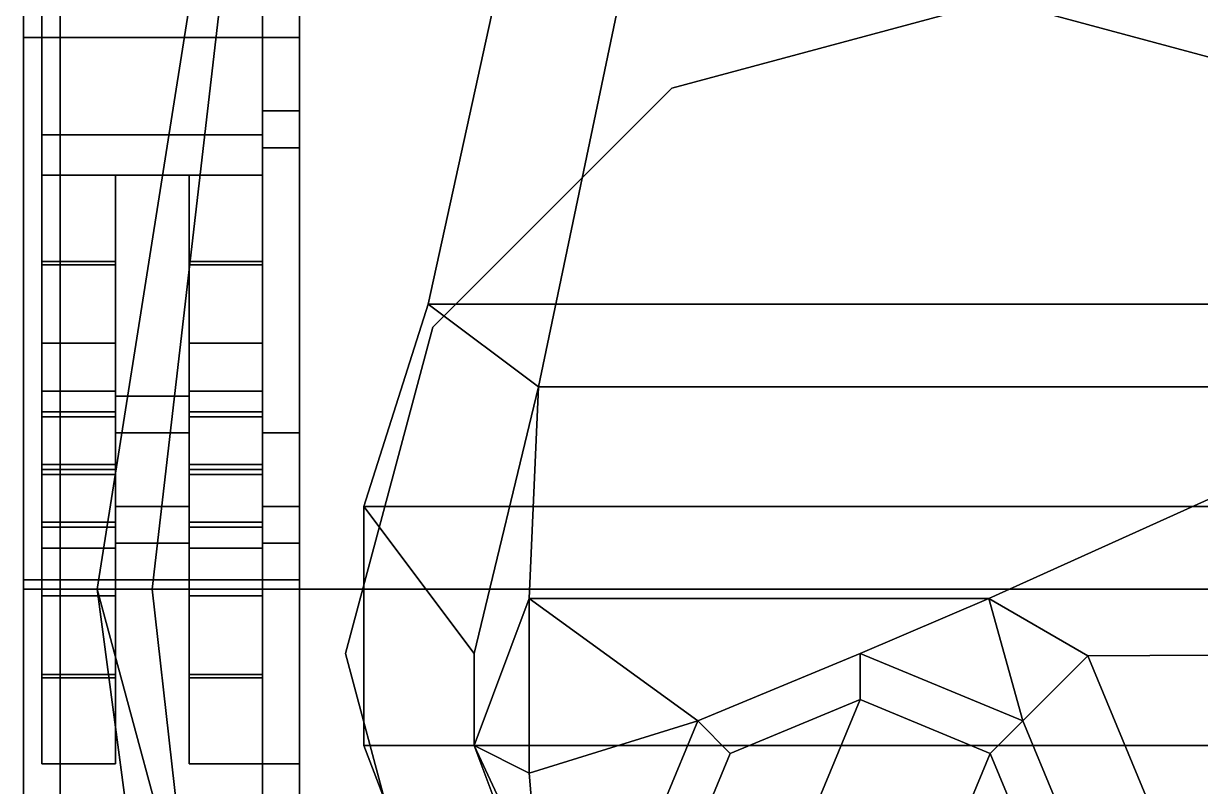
# Model space of a CAD drawing. Header units: millimetres. Extents: x -1.1 to 1.1, y -2.6 to 9.
# Drawn here: x -1.06 to 0.22, y -0.045 to 0.785 of the extents above; entities that cross this region are included whole.
import ezdxf

# ---------------------------------------------------------------- set-up
doc = ezdxf.new("R2010")
doc.units = ezdxf.units.MM
for name, color, linetype in [('fenders', 6, 'Continuous'), ('torsions', 5, 'Continuous'), ('tracks', 3, 'Continuous'), ('turret', 2, 'Continuous'), ('wheels', 2, 'Continuous')]:
    doc.layers.add(name, color=color, linetype=linetype)

msp = doc.modelspace()

# ---------------------------------------------------------------- linework, layer by layer
for points in [[(-0.76, 1.7, 0.29), (-0.76, -1.95, 0.29), (-0.76, -2.24, 0.91), (-0.76, 2.23, 0.73)], [(-0.76, 2.23, 0.73), (-0.76, 0.1699999999999999, 1.07), (-0.76, 1.12, 1.13), (-0.76, 1.56, 1.15)], [(0.76, 2.23, 0.73), (0.76, 0.1699999999999999, 1.07), (-0.76, 0.1699999999999999, 1.07), (-0.76, 2.23, 0.73)], [(0.76, 0.1699999999999999, 1.07), (0.76, 2.23, 0.73), (-0.76, 2.23, 0.73), (-0.76, 0.1699999999999999, 1.07)], [(-0.76, 2.23, 0.73), (-0.76, -2.24, 0.91), (-0.76, -2.24, 0.91), (-0.76, 0.1699999999999999, 1.07)], [(0.76, 1.7, 0.29), (0.76, -1.95, 0.29), (-0.76, -1.95, 0.29), (-0.76, 1.7, 0.29)], [(-0.8300000000000001, 1.12, 1.23), (-0.98, 0.17, 1.07), (-0.92, 0.17, 1.36), (-0.8300000000000001, 0.9499999999999995, 1.36)], [(-0.8300000000000001, 1.12, 1.13), (-0.98, 0.17, 1.07), (-0.8300000000000001, 1.12, 1.23), (-0.8300000000000001, 1.12, 1.13)], [(-0.8300000000000001, 0.9499999999999995, 1.36), (-0.92, 0.17, 1.36), (0.92, 0.17, 1.36), (0.8300000000000001, 0.9499999999999995, 1.36)], [(-0.98, 0.17, 1.07), (-0.98, 0.17, 1.07), (-0.8773085056633788, -0.2099999999999999, 1.36), (-0.92, 0.17, 1.36)], [(-0.659852398523985, -2.24, 0.9100000000000001), (-0.659852398523985, -2.24, 0.9100000000000001), (-0.8773085056633789, -0.2099999999999997, 1.36), (-0.98, 0.17, 1.07)], [(-0.92, 0.17, 1.36), (-0.8773085056633788, -0.2099999999999999, 1.36), (0.8773085056633788, -0.21, 1.36), (0.92, 0.1699999999999999, 1.36)]]:
    msp.add_3dface(points)
at = {"layer": 'fenders'}
for points in [[(-1.06, 1.12, 1.09), (-1.06, 0.17, 1.04), (-1.02, 0.17, 1.07), (-1.02, 1.12, 1.13)], [(-1.02, 1.12, 1.13), (-1.02, 0.17, 1.07), (-0.98, 0.17, 1.07), (-0.8300000000000001, 1.12, 1.13)], [(-1.06, 0.17, 1.04), (-1.06, -2.24, 0.89), (-1.02, -2.24, 0.91), (-1.02, 0.17, 1.07)], [(-1.02, 0.17, 1.07), (-1.02, -2.24, 0.91), (-0.6598523985239865, -2.239999999999989, 0.9100000000000008), (-0.98, 0.17, 1.07)]]:
    msp.add_3dface(points, dxfattribs=at)
at = {"layer": 'torsions'}
for points in [[(-0.8, 0.69, 0.38), (-0.8, 0.6499999999999999, 0.36), (-0.8, 0.6499999999999999, 0.45), (-0.8, 0.69, 0.43)], [(-0.8, 0.69, 0.43), (-0.8, 0.6499999999999999, 0.45), (-0.76, 0.6499999999999999, 0.45), (-0.76, 0.69, 0.43)], [(-0.76, 0.69, 0.43), (-0.76, 0.69, 0.38), (-0.8, 0.69, 0.38), (-0.8, 0.69, 0.43)], [(-0.76, 0.69, 0.38), (-0.76, 0.6499999999999999, 0.36), (-0.8, 0.6499999999999999, 0.36), (-0.8, 0.69, 0.38)], [(-0.8, 0.6499999999999999, 0.36), (-0.8, 0.3399999999999999, 0.28), (-0.8, 0.26, 0.42), (-0.8, 0.6499999999999999, 0.45)], [(-0.8, 0.6499999999999999, 0.45), (-0.8, 0.26, 0.42), (-0.76, 0.26, 0.42), (-0.76, 0.6499999999999999, 0.45)], [(-0.76, 0.6499999999999999, 0.36), (-0.76, 0.3399999999999999, 0.28), (-0.8, 0.3399999999999999, 0.28), (-0.8, 0.6499999999999999, 0.36)], [(-0.76, 0.26, 0.28), (-0.76, 0.3399999999999999, 0.28), (-0.76, 0.3787499999999995, 0.29), (-0.76, 0.2542857142857142, 0.29)], [(-0.8, 0.3399999999999999, 0.28), (-0.8, 0.26, 0.28), (-0.8, 0.22, 0.35), (-0.8, 0.26, 0.42)], [(-0.76, 0.3399999999999999, 0.28), (-0.76, 0.26, 0.28), (-0.8, 0.26, 0.28), (-0.8, 0.3399999999999999, 0.28)], [(-0.8, 0.22, 0.35), (-0.8, 0.26, 0.28), (-0.76, 0.26, 0.28), (-0.76, 0.22, 0.35)], [(-0.8, 0.26, 0.42), (-0.8, 0.22, 0.35), (-0.76, 0.22, 0.35), (-0.76, 0.26, 0.42)], [(-0.8, -0.02000000000000002, 0.43), (-0.8, -0.06000000000000005, 0.45), (-0.76, -0.06000000000000005, 0.45), (-0.76, -0.02000000000000002, 0.43)], [(-0.8, -0.02000000000000002, 0.38), (-0.8, -0.06000000000000005, 0.36), (-0.8, -0.06000000000000005, 0.45), (-0.8, -0.02000000000000002, 0.43)], [(-0.76, -0.02000000000000002, 0.38), (-0.76, -0.06000000000000005, 0.36), (-0.8, -0.06000000000000005, 0.36), (-0.8, -0.02000000000000002, 0.38)], [(-0.76, -0.02000000000000002, 0.43), (-0.76, -0.02000000000000002, 0.38), (-0.8, -0.02000000000000002, 0.38), (-0.8, -0.02000000000000002, 0.43)]]:
    msp.add_3dface(points, dxfattribs=at)
at = {"layer": 'tracks'}
for points in [[(-1.06, 0.77, 1.01), (-1.06, 1.36, 1.01), (-0.76, 1.36, 1.01), (-0.76, 0.77, 1.01)], [(-1.06, 0.77, 1.04), (-1.06, 1.36, 1.04), (-1.06, 1.36, 1.01), (-1.06, 0.77, 1.01)], [(-0.76, 0.77, 1.04), (-0.76, 1.36, 1.04), (-1.06, 1.36, 1.04), (-1.06, 0.77, 1.04)], [(-0.76, 1.36, 1.01), (-0.76, 1.36, 1.04), (-0.76, 0.77, 1.04), (-0.76, 0.77, 1.01)], [(-0.76, 1.23), (-0.76, -1.23), (-1.06, -1.23), (-1.06, 1.23)], [(-1.06, 1.23), (-1.06, -1.23), (-1.06, -1.23, 0.03000000000000003), (-1.06, 1.21, 0.03000000000000003)], [(-0.76, -1.23, 0.03000000000000003), (-0.76, -1.23), (-0.76, 1.23), (-0.76, 1.21, 0.03000000000000003)], [(-1.06, 1.21, 0.03000000000000003), (-1.06, -1.23, 0.03000000000000003), (-0.76, -1.23, 0.03000000000000003), (-0.76, 1.21, 0.03000000000000003)], [(-1.06, 0.18, 0.8900000000000001), (-1.06, 0.77, 1.01), (-0.76, 0.77, 1.01), (-0.76, 0.18, 0.8900000000000001)], [(-1.06, 0.18, 0.9200000000000002), (-1.06, 0.77, 1.04), (-1.06, 0.77, 1.01), (-1.06, 0.18, 0.8900000000000001)], [(-0.76, 0.18, 0.9200000000000002), (-0.76, 0.77, 1.04), (-1.06, 0.77, 1.04), (-1.06, 0.18, 0.9200000000000002)], [(-0.76, 0.77, 1.01), (-0.76, 0.77, 1.04), (-0.76, 0.18, 0.9200000000000002), (-0.76, 0.18, 0.8900000000000001)], [(-1.06, -0.32, 0.8900000000000001), (-1.06, 0.18, 0.8900000000000001), (-0.76, 0.18, 0.8900000000000001), (-0.76, -0.32, 0.8900000000000001)], [(-1.06, -0.32, 0.9200000000000002), (-1.06, 0.18, 0.9200000000000002), (-1.06, 0.18, 0.8900000000000001), (-1.06, -0.32, 0.8900000000000001)], [(-0.76, -0.32, 0.9200000000000002), (-0.76, 0.18, 0.9200000000000002), (-1.06, 0.18, 0.9200000000000002), (-1.06, -0.32, 0.9200000000000002)], [(-0.76, 0.18, 0.8900000000000001), (-0.76, 0.18, 0.9200000000000002), (-0.76, -0.32, 0.9200000000000002), (-0.76, -0.32, 0.8900000000000001)]]:
    msp.add_3dface(points, dxfattribs=at)
at = {"layer": 'turret'}
for points in [[(-0.53, 0.89, 1.45), (-0.6200000000000001, 0.48, 1.45), (-0.4999999999999999, 0.39, 1.91), (-0.41, 0.8200000000000001, 1.87)], [(0.53, 0.89, 1.45), (0.6199999999999999, 0.48, 1.45), (-0.6200000000000001, 0.48, 1.45), (-0.53, 0.89, 1.45)], [(-0.41, 0.8200000000000001, 1.87), (-0.4999999999999999, 0.39, 1.91), (0.5, 0.39, 1.91), (0.42, 0.8200000000000001, 1.87)], [(4.347352556069439e-17, 0.8099999999999999, 1.36), (-0.3549999999999998, 0.7148780366869515, 1.36), (-0.3549999999999998, 0.7148780366869515, 1.45), (4.347352556069439e-17, 0.8099999999999999, 1.45)], [(0.355, 0.7148780366869514, 1.36), (4.347352556069439e-17, 0.8099999999999999, 1.36), (4.347352556069439e-17, 0.8099999999999999, 1.45), (0.355, 0.7148780366869514, 1.45)], [(-0.3549999999999998, 0.7148780366869515, 1.36), (-0.6148780366869513, 0.4550000000000002, 1.36), (-0.6148780366869513, 0.4550000000000002, 1.45), (-0.3549999999999998, 0.7148780366869515, 1.45)], [(-0.5, 0.3900000000000001, 1.91), (-0.62, 0.48, 1.45), (-0.6900000000000001, 0.26, 1.45), (-0.5700000000000001, 0.1, 1.91)], [(-0.6900000000000001, 0.26, 1.45), (-0.62, 0.48, 1.45), (0.62, 0.48, 1.45), (0.6900000000000001, 0.26, 1.45)], [(-0.6148780366869513, 0.4550000000000002, 1.36), (-0.71, 0.1000000000000004, 1.36), (-0.71, 0.1000000000000004, 1.45), (-0.6148780366869513, 0.4550000000000002, 1.45)], [(-0.5700000000000001, 0.1, 1.91), (-0.5700000000000001, 0, 1.91), (-0.5099999999999998, 0.1600000000000001, 1.91), (-0.5, 0.3899999999999996, 1.91)], [(-0.009999999999999787, 0.1600000000000001, 1.91), (0.5, 0.39, 1.91), (-0.5, 0.3900000000000001, 1.91), (-0.5099999999999998, 0.1600000000000001, 1.91)], [(-0.009999999999999842, 0.1600000000000001, 1.91), (0.09748737341529162, 0.09748737341529168, 1.91), (0.5700000000000001, 0.1, 1.91), (0.5, 0.39, 1.91)], [(-0.6900000000000001, 0.26, 1.45), (-0.6900000000000001, 0, 1.45), (-0.5700000000000001, 0, 1.91), (-0.5700000000000001, 0.1, 1.91)], [(0.6900000000000001, 0.26, 1.45), (0.6900000000000001, 0, 1.45), (-0.6900000000000001, 0, 1.45), (-0.6900000000000001, 0.26, 1.45)], [(-0.6900000000000001, 0.1746410161513775, 1.45), (-0.71, 0.1000000000000004, 1.45), (-0.6900000000000001, 0.02535898384862306, 1.45), (-0.6900000000000001, 0.1746410161513775, 1.45)], [(-0.5700000000000001, 0, 1.91), (-0.5700000000000001, 0, 1.91), (-0.5099999999999998, -0.02999999999999997, 1.91), (-0.5099999999999998, 0.1600000000000001, 1.91)], [(-0.5099999999999998, 0.1600000000000001, 2.01), (-0.009999999999999787, 0.1600000000000001, 2.01), (-0.009999999999999842, 0.1600000000000001, 1.91), (-0.5099999999999998, 0.1600000000000001, 1.91)], [(-0.5099999999999998, -0.02999999999999997, 2.01), (-0.5099999999999998, 0.1600000000000001, 2.01), (-0.5099999999999998, 0.1600000000000001, 1.91), (-0.5099999999999998, -0.02999999999999997, 1.91)], [(-0.3267766952966369, 0.02677669529663695, 2.010000000000001), (-0.15, 0.09999999999999998, 2.010000000000001), (-0.009999999999999787, 0.1600000000000001, 2.01), (-0.5099999999999998, 0.1600000000000001, 2.01)], [(-0.3267766952966369, 0.02677669529663695, 2.010000000000001), (-0.3267766952966369, 0.02677669529663695, 2.010000000000001), (-0.5099999999999998, 0.1600000000000001, 2.01), (-0.5099999999999998, -0.02999999999999997, 2.01)], [(-0.15, 0.09999999999999998, 2.010000000000001), (0.02677669529663707, 0.02677669529663684, 2.01), (-0.009999999999999827, 0.1600000000000001, 2.01), (-0.009999999999999787, 0.1600000000000001, 2.01)], [(-0.009999999999999787, 0.1600000000000001, 2.01), (0.09748737341529168, 0.09748737341529168, 2.01), (0.09748737341529168, 0.09748737341529168, 1.91), (-0.009999999999999842, 0.1600000000000001, 1.91)], [(0.02677669529663706, 0.02677669529663684, 2.01), (0.02677669529663707, 0.02677669529663684, 2.01), (0.09748737341529169, 0.0974873734152917, 2.01), (-0.009999999999999828, 0.1600000000000001, 2.01)], [(-0.71, 0.1000000000000004, 1.36), (-0.6148780366869516, -0.2549999999999996, 1.36), (-0.6148780366869516, -0.2549999999999996, 1.45), (-0.71, 0.1000000000000004, 1.45)], [(-0.15, 0.09999999999999998, 2.010000000000001), (-0.3267766952966369, 0.02677669529663695, 2.010000000000001), (-0.2914213562373094, -0.008578643762690463, 2.03), (-0.15, 0.05000000000000004, 2.03)], [(0.02677669529663707, 0.02677669529663684, 2.01), (-0.15, 0.09999999999999998, 2.010000000000001), (-0.15, 0.05000000000000004, 2.03), (-0.008578643762690519, -0.008578643762690463, 2.03)], [(0.02677669529663707, 0.02677669529663684, 2.01), (0.1000000000000001, -0.15, 2.01), (0.2000000000000002, -0.1499999999999999, 2.01), (0.09748737341529173, 0.09748737341529168, 2.01)], [(0.09748737341529162, 0.09748737341529168, 1.91), (0.2000000000000001, -0.1499999999999999, 1.91), (0.5700000000000001, 0, 1.91), (0.5700000000000001, 0.09999999999999998, 1.91)], [(0.09748737341529168, 0.09748737341529168, 2.01), (0.2000000000000002, -0.1499999999999999, 2.01), (0.2000000000000002, -0.1499999999999999, 1.91), (0.09748737341529168, 0.09748737341529168, 1.91)], [(-0.2914213562373094, -0.008578643762690463, 2.03), (-0.3499999999999999, -0.1499999999999999, 2.03), (-0.2914213562373094, -0.2914213562373095, 2.03), (-0.15, 0.05000000000000004, 2.03)], [(-0.15, 0.05000000000000004, 2.03), (-0.2914213562373094, -0.2914213562373095, 2.03), (-0.15, -0.35, 2.03), (-0.008578643762690519, -0.008578643762690463, 2.03)], [(-0.5099999999999998, -0.02999999999999997, 2.01), (-0.4999999999999999, -0.15, 2.01), (-0.4, -0.1499999999999999, 2.010000000000001), (-0.3267766952966369, 0.02677669529663695, 2.010000000000001)], [(-0.3267766952966369, 0.02677669529663695, 2.010000000000001), (-0.4, -0.1499999999999999, 2.010000000000001), (-0.3499999999999999, -0.1499999999999999, 2.03), (-0.2914213562373094, -0.008578643762690463, 2.03)], [(0.1000000000000001, -0.15, 2.01), (0.02677669529663707, 0.02677669529663684, 2.01), (-0.008578643762690519, -0.008578643762690463, 2.03), (0.05000000000000004, -0.15, 2.03)], [(-0.6900000000000001, 0, 1.45), (-0.51, -0.47, 1.45), (-0.42, -0.4, 1.91), (-0.5700000000000001, 0, 1.91)], [(0.6900000000000001, 0, 1.45), (0.51, -0.47, 1.45), (-0.51, -0.47, 1.45), (-0.6900000000000001, 0, 1.45)], [(-0.4999999999999999, -0.15, 1.91), (-0.5099999999999998, -0.02999999999999997, 1.91), (-0.5700000000000001, 0, 1.91)], [(-0.3974873734152915, -0.4, 1.91), (-0.4999999999999999, -0.15, 1.91), (-0.5700000000000001, 0, 1.91), (-0.42, -0.4, 1.91)], [(0.2000000000000002, -0.1499999999999999, 1.91), (0.09748737341529168, -0.4, 1.91), (0.42, -0.4, 1.91), (0.5700000000000001, 0, 1.91)], [(-0.008578643762690519, -0.008578643762690463, 2.03), (-0.15, -0.35, 2.03), (-0.008578643762690519, -0.2914213562373095, 2.03), (0.05000000000000004, -0.15, 2.03)], [(-0.4999999999999999, -0.15, 2.01), (-0.5099999999999998, -0.02999999999999997, 2.01), (-0.5099999999999998, -0.02999999999999997, 1.91), (-0.4999999999999999, -0.15, 1.91)]]:
    msp.add_3dface(points, dxfattribs=at)
at = {"layer": 'wheels'}
for points in [[(-1.04, 0.6639339828220179, 0.9660660171779821), (-1.04, 0.92, 0.86), (-1.04, 0.8760660171779822, 0.7539339828220178), (-1.04, 0.62, 0.86)], [(-1.04, 0.77, 1.01), (-1.04, 0.8760660171779822, 0.9660660171779821), (-1.04, 0.92, 0.86), (-1.04, 0.6639339828220179, 0.9660660171779821)], [(-1.04, 0.62, 0.86), (-1.04, 0.8760660171779822, 0.7539339828220178), (-1.04, 0.77, 0.71), (-1.04, 0.6639339828220179, 0.7539339828220178)], [(-0.8, 0.8760660171779822, 0.7539339828220178), (-0.8, 0.77, 0.71), (-1.04, 0.77, 0.71), (-1.04, 0.8760660171779822, 0.7539339828220178)], [(-0.8, 0.77, 1.01), (-0.8, 0.8760660171779822, 0.9660660171779821), (-1.04, 0.8760660171779822, 0.9660660171779821), (-1.04, 0.77, 1.01)], [(-0.8, 0.77, 0.71), (-0.8, 0.6639339828220179, 0.7539339828220178), (-1.04, 0.6639339828220179, 0.7539339828220178), (-1.04, 0.77, 0.71)], [(-0.8, 0.6639339828220179, 0.9660660171779821), (-0.8, 0.77, 1.01), (-1.04, 0.77, 1.01), (-1.04, 0.6639339828220179, 0.9660660171779821)], [(-0.8, 0.6639339828220179, 0.7539339828220178), (-0.8, 0.62, 0.86), (-1.04, 0.62, 0.86), (-1.04, 0.6639339828220179, 0.7539339828220178)], [(-0.8, 0.62, 0.86), (-0.8, 0.6639339828220179, 0.9660660171779821), (-1.04, 0.6639339828220179, 0.9660660171779821), (-1.04, 0.62, 0.86)], [(-1.04, 0.437320508075689, 0.1721539030917352), (-1.04, 0.5226794919243112, 0.3199999999999999), (-1.04, 0.6200000000000001, 0.35), (-1.04, 0.5262741699796953, 0.1237258300203048)], [(-1.04, 0.5262741699796953, 0.1237258300203048), (-1.04, 0.6200000000000001, 0.35), (-0.96, 0.6200000000000001, 0.35), (-0.96, 0.5262741699796953, 0.1237258300203048)], [(-1.04, 0.5226794919243112, 0.3799999999999999), (-1.04, 0.4373205080756888, 0.527846096908265), (-1.04, 0.5262741699796953, 0.5762741699796953), (-1.04, 0.6200000000000001, 0.35)], [(-1.04, 0.6200000000000001, 0.35), (-1.04, 0.5262741699796953, 0.5762741699796953), (-0.96, 0.5262741699796953, 0.5762741699796953), (-0.96, 0.6200000000000001, 0.35)], [(-1.04, 0.5226794919243112, 0.3199999999999999), (-1.04, 0.522679491924311, 0.3800000000000002), (-1.04, 0.6200000000000001, 0.35)], [(-0.9600000000000001, 0.5226794919243112, 0.32), (-0.9600000000000001, 0.4373205080756888, 0.1721539030917348), (-0.9600000000000001, 0.5262741699796953, 0.1237258300203048), (-0.96, 0.6200000000000001, 0.3500000000000001)], [(-0.9600000000000001, 0.5226794919243112, 0.38), (-0.9600000000000001, 0.5226794919243112, 0.32), (-0.96, 0.6200000000000001, 0.3500000000000001), (-0.9600000000000001, 0.5262741699796953, 0.5762741699796953)], [(-0.8, 0.6200000000000001, 0.3500000000000001), (-0.8, 0.5262741699796953, 0.1237258300203048), (-0.88, 0.5262741699796953, 0.1237258300203048), (-0.88, 0.6200000000000001, 0.3500000000000001)], [(-0.88, 0.4373205080756892, 0.1721539030917352), (-0.88, 0.5226794919243114, 0.3199999999999999), (-0.88, 0.6200000000000003, 0.35), (-0.88, 0.5262741699796953, 0.1237258300203048)], [(-0.8, 0.5262741699796953, 0.5762741699796953), (-0.8, 0.6200000000000001, 0.3500000000000001), (-0.88, 0.6200000000000001, 0.3500000000000001), (-0.88, 0.5262741699796953, 0.5762741699796953)], [(-0.88, 0.5226794919243114, 0.3799999999999999), (-0.88, 0.437320508075689, 0.527846096908265), (-0.88, 0.5262741699796953, 0.5762741699796953), (-0.88, 0.6200000000000003, 0.35)], [(-0.88, 0.5226794919243114, 0.3199999999999999), (-0.88, 0.5226794919243112, 0.3800000000000002), (-0.88, 0.6200000000000003, 0.35)], [(-0.8, 0.5226794919243112, 0.32), (-0.8, 0.4373205080756888, 0.1721539030917348), (-0.8, 0.5262741699796953, 0.1237258300203048), (-0.8, 0.6200000000000001, 0.3500000000000001)], [(-0.8, 0.5226794919243112, 0.38), (-0.8, 0.5226794919243112, 0.32), (-0.8, 0.6200000000000001, 0.3500000000000001), (-0.8, 0.5262741699796953, 0.5762741699796953)], [(-1.04, 0.3853589838486222, 0.1421539030917348), (-1.04, 0.4373205080756886, 0.1721539030917354), (-1.04, 0.5262741699796953, 0.1237258300203048), (-1.04, 0.3, 0.03000000000000003)], [(-1.04, 0.3, 0.03000000000000003), (-1.04, 0.5262741699796953, 0.1237258300203048), (-0.96, 0.5262741699796953, 0.1237258300203048), (-0.96, 0.3, 0.03000000000000003)], [(-1.04, 0.4373205080756888, 0.5278460969082651), (-1.04, 0.3853589838486222, 0.5578460969082654), (-1.04, 0.3, 0.67), (-1.04, 0.5262741699796953, 0.5762741699796953)], [(-1.04, 0.5262741699796953, 0.5762741699796953), (-1.04, 0.3, 0.67), (-0.96, 0.3, 0.67), (-0.96, 0.5262741699796953, 0.5762741699796953)], [(-0.9600000000000001, 0.4373205080756888, 0.1721539030917348), (-0.9600000000000001, 0.3853589838486224, 0.1421539030917347), (-0.9600000000000001, 0.3, 0.03000000000000003), (-0.9600000000000001, 0.5262741699796953, 0.1237258300203048)], [(-0.9600000000000001, 0.4373205080756886, 0.5278460969082651), (-0.9600000000000001, 0.5226794919243112, 0.38), (-0.9600000000000001, 0.5262741699796953, 0.5762741699796953)], [(-0.9600000000000001, 0.3853589838486238, 0.5578460969082645), (-0.9600000000000001, 0.4373205080756886, 0.5278460969082651), (-0.9600000000000001, 0.5262741699796953, 0.5762741699796953), (-0.9600000000000001, 0.3, 0.67)], [(-0.8, 0.5262741699796953, 0.1237258300203048), (-0.8, 0.3, 0.03000000000000003), (-0.88, 0.3, 0.03000000000000003), (-0.88, 0.5262741699796953, 0.1237258300203048)], [(-0.88, 0.3853589838486222, 0.1421539030917348), (-0.88, 0.4373205080756888, 0.1721539030917354), (-0.88, 0.5262741699796953, 0.1237258300203048), (-0.88, 0.3, 0.03000000000000003)], [(-0.8, 0.3, 0.67), (-0.8, 0.5262741699796953, 0.5762741699796953), (-0.88, 0.5262741699796953, 0.5762741699796953), (-0.88, 0.3, 0.67)], [(-0.88, 0.437320508075689, 0.5278460969082651), (-0.88, 0.3853589838486222, 0.5578460969082654), (-0.88, 0.3, 0.67), (-0.88, 0.5262741699796953, 0.5762741699796953)], [(-0.8, 0.4373205080756888, 0.1721539030917348), (-0.8, 0.3853589838486224, 0.1421539030917347), (-0.8, 0.3, 0.03000000000000003), (-0.8, 0.5262741699796953, 0.1237258300203048)], [(-0.8, 0.4373205080756886, 0.5278460969082651), (-0.8, 0.5226794919243112, 0.38), (-0.8, 0.5262741699796953, 0.5762741699796953)], [(-0.8, 0.3853589838486238, 0.5578460969082645), (-0.8, 0.4373205080756886, 0.5278460969082651), (-0.8, 0.5262741699796953, 0.5762741699796953), (-0.8, 0.3, 0.67)], [(-1.04, 0.5226794919243112, 0.3199999999999999), (-1.04, 0.4373205080756888, 0.1721539030917347), (-0.96, 0.4373205080756886, 0.1721539030917349), (-0.96, 0.5226794919243112, 0.3199999999999999)], [(-1.04, 0.437320508075689, 0.5278460969082651), (-1.04, 0.5226794919243112, 0.3800000000000002), (-0.96, 0.5226794919243112, 0.3799999999999999), (-0.96, 0.4373205080756888, 0.527846096908265)], [(-1.04, 0.5226794919243112, 0.3799999999999999), (-1.04, 0.3626794919243113, 0.3799999999999999), (-1.04, 0.3626794919243113, 0.3199999999999999), (-1.04, 0.5226794919243112, 0.3199999999999999)], [(-1.04, 0.5226794919243112, 0.3199999999999999), (-1.04, 0.3626794919243113, 0.3199999999999999), (-0.96, 0.3626794919243113, 0.3199999999999999), (-0.96, 0.5226794919243112, 0.3199999999999999)], [(-1.04, 0.3626794919243113, 0.3799999999999999), (-1.04, 0.5226794919243112, 0.3799999999999999), (-0.96, 0.5226794919243112, 0.3799999999999999), (-0.96, 0.3626794919243113, 0.3799999999999999)], [(-0.96, 0.3626794919243113, 0.3799999999999999), (-0.96, 0.5226794919243112, 0.3799999999999999), (-0.96, 0.5226794919243112, 0.3199999999999999), (-0.96, 0.3626794919243113, 0.3199999999999999)], [(-0.8, 0.4373205080756888, 0.1721539030917348), (-0.8, 0.5226794919243112, 0.32), (-0.88, 0.5226794919243112, 0.32), (-0.88, 0.4373205080756888, 0.1721539030917348)], [(-0.8, 0.5226794919243112, 0.38), (-0.8, 0.4373205080756886, 0.5278460969082651), (-0.88, 0.4373205080756888, 0.5278460969082654), (-0.88, 0.5226794919243112, 0.38)], [(-0.8, 0.5226794919243112, 0.38), (-0.8, 0.3626794919243113, 0.38), (-0.88, 0.3626794919243113, 0.38), (-0.88, 0.5226794919243112, 0.38)], [(-0.8, 0.3626794919243113, 0.32), (-0.8, 0.5226794919243112, 0.32), (-0.88, 0.5226794919243112, 0.32), (-0.88, 0.3626794919243113, 0.32)], [(-0.88, 0.3626794919243113, 0.32), (-0.88, 0.5226794919243112, 0.32), (-0.88, 0.5226794919243112, 0.38), (-0.88, 0.3626794919243113, 0.38)], [(-0.8, 0.5226794919243112, 0.32), (-0.8, 0.3626794919243113, 0.32), (-0.8, 0.3626794919243113, 0.38), (-0.8, 0.5226794919243112, 0.38)], [(-1.04, 0.3573205080756889, 0.3107179676972449), (-1.04, 0.4373205080756886, 0.1721539030917349), (-0.96, 0.4373205080756886, 0.1721539030917349), (-0.96, 0.3573205080756889, 0.3107179676972449)], [(-1.04, 0.4373205080756886, 0.1721539030917349), (-1.04, 0.3573205080756889, 0.3107179676972449), (-1.04, 0.3053589838486226, 0.2807179676972449), (-1.04, 0.3853589838486224, 0.1421539030917349)], [(-1.04, 0.4373205080756888, 0.527846096908265), (-1.04, 0.3573205080756889, 0.389282032302755), (-0.96, 0.3573205080756889, 0.389282032302755), (-0.96, 0.4373205080756888, 0.527846096908265)], [(-1.04, 0.3853589838486227, 0.557846096908265), (-1.04, 0.3053589838486226, 0.4192820323027551), (-1.04, 0.3573205080756889, 0.389282032302755), (-1.04, 0.4373205080756888, 0.527846096908265)], [(-0.96, 0.3573205080756889, 0.3107179676972449), (-0.96, 0.4373205080756886, 0.1721539030917349), (-0.96, 0.3853589838486224, 0.1421539030917349), (-0.96, 0.3053589838486226, 0.2807179676972449)], [(-0.96, 0.3053589838486226, 0.4192820323027551), (-0.96, 0.3853589838486227, 0.557846096908265), (-0.96, 0.4373205080756888, 0.527846096908265), (-0.96, 0.3573205080756889, 0.389282032302755)], [(-0.88, 0.3053589838486224, 0.280717967697245), (-0.88, 0.3853589838486224, 0.1421539030917347), (-0.88, 0.4373205080756888, 0.1721539030917348), (-0.88, 0.3573205080756887, 0.310717967697245)], [(-0.8, 0.4373205080756888, 0.1721539030917348), (-0.8, 0.3573205080756887, 0.310717967697245), (-0.88, 0.3573205080756887, 0.310717967697245), (-0.88, 0.4373205080756888, 0.1721539030917348)], [(-0.88, 0.3573205080756889, 0.3892820323027549), (-0.88, 0.4373205080756886, 0.5278460969082651), (-0.88, 0.3853589838486224, 0.5578460969082651), (-0.88, 0.3053589838486224, 0.419282032302755)], [(-0.8, 0.3573205080756889, 0.3892820323027549), (-0.8, 0.4373205080756886, 0.5278460969082651), (-0.88, 0.4373205080756886, 0.5278460969082651), (-0.88, 0.3573205080756889, 0.3892820323027549)], [(-0.8, 0.3853589838486224, 0.1421539030917347), (-0.8, 0.3053589838486224, 0.280717967697245), (-0.8, 0.3573205080756887, 0.310717967697245), (-0.8, 0.4373205080756888, 0.1721539030917348)], [(-0.8, 0.4373205080756886, 0.5278460969082651), (-0.8, 0.3573205080756889, 0.3892820323027549), (-0.8, 0.3053589838486224, 0.419282032302755), (-0.8, 0.3853589838486224, 0.5578460969082651)], [(-1.04, 0.3853589838486224, 0.1421539030917349), (-1.04, 0.3053589838486226, 0.2807179676972449), (-0.96, 0.3053589838486226, 0.2807179676972449), (-0.96, 0.3853589838486224, 0.1421539030917349)], [(-1.04, 0.2146410161513777, 0.1421539030917347), (-1.04, 0.3853589838486222, 0.1421539030917348), (-1.04, 0.3853589838486222, 0.1421539030917348), (-1.04, 0.3, 0.03000000000000003)], [(-1.04, 0.3853589838486222, 0.1421539030917348), (-1.04, 0.2146410161513777, 0.1421539030917347), (-0.9600000000000001, 0.2146410161513777, 0.1421539030917347), (-0.96, 0.3853589838486224, 0.1421539030917349)], [(-1.04, 0.3053589838486226, 0.4192820323027551), (-1.04, 0.3853589838486227, 0.557846096908265), (-0.96, 0.3853589838486227, 0.557846096908265), (-0.96, 0.3053589838486226, 0.4192820323027551)], [(-1.04, 0.385358983848622, 0.5578460969082654), (-1.04, 0.2146410161513772, 0.5578460969082655), (-1.04, 0.3, 0.67)], [(-1.04, 0.2146410161513777, 0.5578460969082651), (-1.04, 0.3853589838486222, 0.5578460969082654), (-0.96, 0.3853589838486229, 0.5578460969082654), (-0.9600000000000001, 0.2146410161513777, 0.5578460969082651)], [(-0.9600000000000001, 0.3853589838486224, 0.1421539030917347), (-0.9600000000000001, 0.2146410161513779, 0.1421539030917348), (-0.9600000000000001, 0.2146410161513779, 0.1421539030917348), (-0.9600000000000001, 0.3, 0.03000000000000003)], [(-0.9600000000000001, 0.2146410161513781, 0.5578460969082654), (-0.9600000000000001, 0.3853589838486229, 0.5578460969082655), (-0.9600000000000001, 0.3, 0.67)], [(-0.8, 0.3053589838486224, 0.280717967697245), (-0.8, 0.3853589838486224, 0.1421539030917347), (-0.88, 0.3853589838486224, 0.1421539030917347), (-0.88, 0.3053589838486224, 0.280717967697245)], [(-0.8, 0.2146410161513779, 0.1421539030917348), (-0.8, 0.3853589838486224, 0.1421539030917347), (-0.88, 0.3853589838486224, 0.1421539030917347), (-0.88, 0.2146410161513777, 0.1421539030917349)], [(-0.88, 0.2146410161513777, 0.1421539030917347), (-0.88, 0.3853589838486222, 0.1421539030917348), (-0.88, 0.3853589838486222, 0.1421539030917348), (-0.88, 0.3, 0.03000000000000003)], [(-0.8, 0.3853589838486224, 0.5578460969082651), (-0.8, 0.3053589838486224, 0.419282032302755), (-0.88, 0.3053589838486224, 0.419282032302755), (-0.88, 0.3853589838486224, 0.5578460969082651)], [(-0.8, 0.3853589838486224, 0.5578460969082651), (-0.8, 0.2146410161513779, 0.5578460969082654), (-0.88, 0.2146410161513772, 0.5578460969082654), (-0.88, 0.3853589838486224, 0.5578460969082651)], [(-0.88, 0.385358983848622, 0.5578460969082654), (-0.88, 0.2146410161513772, 0.5578460969082655), (-0.88, 0.3, 0.67)], [(-0.8, 0.3853589838486224, 0.1421539030917347), (-0.8, 0.2146410161513779, 0.1421539030917348), (-0.8, 0.2146410161513779, 0.1421539030917348), (-0.8, 0.3, 0.03000000000000003)], [(-0.8, 0.2146410161513781, 0.5578460969082654), (-0.8, 0.3853589838486229, 0.5578460969082655), (-0.8, 0.3, 0.67)], [(-0.88, 0.3400000000000001, 0.4192820323027551), (-0.88, 0.3800000000000001, 0.35), (-0.9600000000000001, 0.3800000000000001, 0.35), (-0.9600000000000001, 0.3400000000000001, 0.4192820323027551)], [(-0.88, 0.3800000000000001, 0.35), (-0.88, 0.3400000000000001, 0.2807179676972449), (-0.9600000000000001, 0.3400000000000001, 0.2807179676972449), (-0.9600000000000001, 0.3800000000000001, 0.35)], [(-1.04, 0.2946410161513777, 0.280717967697245), (-1.04, 0.3053589838486226, 0.2807179676972449), (-1.04, 0.3573205080756889, 0.3107179676972449), (-1.04, 0.3626794919243115, 0.3200000000000002)], [(-1.04, 0.2426794919243114, 0.3107179676972451), (-1.04, 0.2946410161513777, 0.280717967697245), (-1.04, 0.3626794919243113, 0.3199999999999999), (-1.04, 0.3626794919243115, 0.3800000000000001)], [(-1.04, 0.2373205080756888, 0.32), (-1.04, 0.2426794919243114, 0.310717967697245), (-1.04, 0.3626794919243115, 0.3799999999999999), (-1.04, 0.3573205080756889, 0.389282032302755)], [(-1.04, 0.3573205080756889, 0.389282032302755), (-1.04, 0.3626794919243113, 0.3800000000000001), (-0.96, 0.3626794919243113, 0.3800000000000001), (-0.96, 0.3573205080756889, 0.389282032302755)], [(-1.04, 0.3626794919243113, 0.3199999999999999), (-1.04, 0.3573205080756889, 0.310717967697245), (-0.96, 0.3573205080756889, 0.310717967697245), (-0.96, 0.3626794919243113, 0.3199999999999999)], [(-0.8, 0.3626794919243113, 0.38), (-0.8, 0.3573205080756889, 0.3892820323027549), (-0.88, 0.3573205080756889, 0.3892820323027549), (-0.88, 0.3626794919243113, 0.38)], [(-0.8, 0.3573205080756887, 0.310717967697245), (-0.8, 0.3626794919243113, 0.32), (-0.88, 0.3626794919243113, 0.32), (-0.88, 0.3573205080756887, 0.310717967697245)], [(-0.8, 0.3573205080756889, 0.3892820323027549), (-0.8, 0.3626794919243113, 0.38), (-0.8, 0.2946410161513777, 0.4192820323027552), (-0.8, 0.3053589838486228, 0.419282032302755)], [(-0.8, 0.3626794919243113, 0.38), (-0.8, 0.3626794919243113, 0.32), (-0.8, 0.2426794919243112, 0.389282032302755), (-0.8, 0.2946410161513777, 0.4192820323027552)], [(-0.8, 0.3626794919243113, 0.32), (-0.8, 0.3573205080756887, 0.310717967697245), (-0.8, 0.2373205080756886, 0.3799999999999999), (-0.8, 0.2426794919243112, 0.389282032302755)], [(-1.04, 0.2373205080756888, 0.38), (-1.04, 0.2373205080756888, 0.32), (-1.04, 0.3573205080756889, 0.389282032302755), (-1.04, 0.3053589838486224, 0.4192820323027552)], [(-0.8, 0.3573205080756887, 0.3107179676972451), (-0.8, 0.3053589838486224, 0.280717967697245), (-0.8, 0.2373205080756888, 0.3199999999999999), (-0.8, 0.2373205080756886, 0.3800000000000001)], [(-0.88, 0.26, 0.4192820323027551), (-0.88, 0.3400000000000001, 0.4192820323027551), (-0.9600000000000001, 0.3400000000000001, 0.4192820323027551), (-0.9600000000000001, 0.26, 0.4192820323027551)], [(-0.88, 0.3400000000000001, 0.2807179676972449), (-0.88, 0.26, 0.2807179676972449), (-0.9600000000000001, 0.26, 0.2807179676972449), (-0.9600000000000001, 0.3400000000000001, 0.2807179676972449)], [(-1.04, 0.2426794919243112, 0.3892820323027549), (-1.04, 0.2373205080756888, 0.38), (-1.04, 0.3053589838486224, 0.4192820323027552), (-1.04, 0.2946410161513773, 0.419282032302755)], [(-1.04, 0.2946410161513777, 0.419282032302755), (-1.04, 0.3053589838486224, 0.4192820323027552), (-0.96, 0.3053589838486224, 0.4192820323027552), (-0.96, 0.2946410161513777, 0.419282032302755)], [(-1.04, 0.3053589838486226, 0.2807179676972449), (-1.04, 0.2946410161513777, 0.2807179676972449), (-0.96, 0.2946410161513777, 0.2807179676972449), (-0.96, 0.3053589838486226, 0.2807179676972449)], [(-1.04, 0.1626794919243113, 0.1721539030917348), (-1.04, 0.2146410161513777, 0.1421539030917347), (-1.04, 0.3, 0.03000000000000003), (-1.04, 0.07372583002030475, 0.1237258300203048)], [(-1.04, 0.07372583002030475, 0.1237258300203048), (-1.04, 0.3, 0.03000000000000003), (-0.96, 0.3, 0.03000000000000003), (-0.9600000000000001, 0.07372583002030475, 0.1237258300203048)], [(-1.04, 0.2146410161513763, 0.5578460969082645), (-1.04, 0.1626794919243115, 0.5278460969082651), (-1.04, 0.07372583002030475, 0.5762741699796953), (-1.04, 0.3, 0.67)], [(-1.04, 0.3, 0.67), (-1.04, 0.07372583002030475, 0.5762741699796953), (-0.9600000000000001, 0.07372583002030475, 0.5762741699796953), (-0.96, 0.3, 0.67)], [(-1.04, 0.2946410161513777, 0.280717967697245), (-1.04, 0.2146410161513777, 0.1421539030917347), (-0.9600000000000001, 0.2146410161513777, 0.1421539030917347), (-0.96, 0.2946410161513777, 0.280717967697245)], [(-1.04, 0.2146410161513777, 0.1421539030917347), (-1.04, 0.2946410161513777, 0.280717967697245), (-1.04, 0.2426794919243114, 0.310717967697245), (-1.04, 0.1626794919243113, 0.1721539030917348)], [(-1.04, 0.2146410161513777, 0.5578460969082651), (-1.04, 0.2946410161513777, 0.419282032302755), (-0.96, 0.2946410161513777, 0.419282032302755), (-0.9600000000000001, 0.2146410161513777, 0.5578460969082651)], [(-1.04, 0.1626794919243115, 0.5278460969082651), (-1.04, 0.2426794919243112, 0.3892820323027549), (-1.04, 0.2946410161513777, 0.419282032302755), (-1.04, 0.2146410161513777, 0.5578460969082651)], [(-0.9600000000000001, 0.2146410161513779, 0.1421539030917348), (-0.9600000000000001, 0.1626794919243113, 0.1721539030917354), (-0.9600000000000001, 0.07372583002030475, 0.1237258300203048), (-0.9600000000000001, 0.3, 0.03000000000000003)], [(-0.9600000000000001, 0.1626794919243111, 0.5278460969082651), (-0.9600000000000001, 0.2146410161513779, 0.5578460969082654), (-0.9600000000000001, 0.3, 0.67), (-0.9600000000000001, 0.07372583002030475, 0.5762741699796953)], [(-0.96, 0.2946410161513777, 0.280717967697245), (-0.9600000000000001, 0.2146410161513777, 0.1421539030917347), (-0.9600000000000001, 0.1626794919243113, 0.1721539030917348), (-0.96, 0.2426794919243114, 0.310717967697245)], [(-0.96, 0.2426794919243112, 0.3892820323027549), (-0.9600000000000001, 0.1626794919243115, 0.5278460969082651), (-0.9600000000000001, 0.2146410161513777, 0.5578460969082651), (-0.96, 0.2946410161513777, 0.419282032302755)], [(-0.8, 0.2946410161513775, 0.2807179676972449), (-0.8, 0.3053589838486224, 0.2807179676972449), (-0.88, 0.3053589838486224, 0.2807179676972449), (-0.88, 0.2946410161513775, 0.2807179676972449)], [(-0.8, 0.3053589838486224, 0.419282032302755), (-0.8, 0.2946410161513777, 0.4192820323027552), (-0.88, 0.2946410161513777, 0.4192820323027552), (-0.88, 0.3053589838486224, 0.419282032302755)], [(-0.8, 0.3, 0.03000000000000003), (-0.8, 0.07372583002030486, 0.1237258300203048), (-0.88, 0.07372583002030486, 0.1237258300203048), (-0.88, 0.3, 0.03000000000000003)], [(-0.88, 0.1626794919243113, 0.1721539030917348), (-0.88, 0.2146410161513777, 0.1421539030917347), (-0.88, 0.3, 0.03000000000000003), (-0.88, 0.07372583002030475, 0.1237258300203048)], [(-0.8, 0.07372583002030486, 0.5762741699796953), (-0.8, 0.3, 0.67), (-0.88, 0.3, 0.67), (-0.88, 0.07372583002030486, 0.5762741699796953)], [(-0.88, 0.2146410161513763, 0.5578460969082645), (-0.88, 0.1626794919243115, 0.5278460969082651), (-0.88, 0.07372583002030475, 0.5762741699796953), (-0.88, 0.3, 0.67)], [(-0.88, 0.2426794919243112, 0.3107179676972449), (-0.88, 0.1626794919243114, 0.1721539030917349), (-0.88, 0.2146410161513777, 0.1421539030917349), (-0.88, 0.2946410161513775, 0.2807179676972449)], [(-0.8, 0.2146410161513777, 0.1421539030917349), (-0.8, 0.2946410161513775, 0.2807179676972449), (-0.88, 0.2946410161513775, 0.2807179676972449), (-0.88, 0.2146410161513777, 0.1421539030917349)], [(-0.88, 0.2946410161513775, 0.4192820323027551), (-0.88, 0.2146410161513774, 0.557846096908265), (-0.88, 0.1626794919243113, 0.527846096908265), (-0.88, 0.2426794919243112, 0.389282032302755)], [(-0.8, 0.2946410161513775, 0.4192820323027551), (-0.8, 0.2146410161513774, 0.557846096908265), (-0.88, 0.2146410161513774, 0.557846096908265), (-0.88, 0.2946410161513775, 0.4192820323027551)], [(-0.8, 0.3053589838486224, 0.280717967697245), (-0.8, 0.2946410161513775, 0.2807179676972449), (-0.8, 0.2426794919243112, 0.3107179676972449), (-0.8, 0.2373205080756886, 0.3200000000000002)], [(-0.8, 0.2146410161513779, 0.1421539030917348), (-0.8, 0.1626794919243114, 0.1721539030917354), (-0.8, 0.07372583002030486, 0.1237258300203048), (-0.8, 0.3, 0.03000000000000003)], [(-0.8, 0.1626794919243113, 0.5278460969082651), (-0.8, 0.2146410161513779, 0.5578460969082654), (-0.8, 0.3, 0.67), (-0.8, 0.07372583002030486, 0.5762741699796953)], [(-0.8, 0.1626794919243114, 0.1721539030917349), (-0.8, 0.2426794919243112, 0.3107179676972449), (-0.8, 0.2946410161513775, 0.2807179676972449), (-0.8, 0.2146410161513777, 0.1421539030917349)], [(-0.8, 0.2146410161513774, 0.557846096908265), (-0.8, 0.2946410161513775, 0.4192820323027551), (-0.8, 0.2426794919243112, 0.389282032302755), (-0.8, 0.1626794919243113, 0.527846096908265)], [(-0.88, 0.22, 0.35), (-0.88, 0.26, 0.4192820323027551), (-0.9600000000000001, 0.26, 0.4192820323027551), (-0.9600000000000001, 0.22, 0.35)], [(-0.88, 0.26, 0.2807179676972449), (-0.88, 0.22, 0.35), (-0.9600000000000001, 0.22, 0.35), (-0.9600000000000001, 0.26, 0.2807179676972449)], [(-1.04, 0.1626794919243113, 0.1721539030917348), (-1.04, 0.2426794919243114, 0.310717967697245), (-0.96, 0.2426794919243114, 0.310717967697245), (-0.9600000000000001, 0.1626794919243113, 0.1721539030917348)], [(-1.04, 0.2426794919243112, 0.3892820323027549), (-1.04, 0.1626794919243115, 0.5278460969082651), (-0.9600000000000001, 0.1626794919243115, 0.5278460969082651), (-0.96, 0.2426794919243112, 0.3892820323027549)], [(-1.04, 0.2426794919243114, 0.310717967697245), (-1.04, 0.2373205080756888, 0.32), (-0.96, 0.2373205080756888, 0.32), (-0.96, 0.2426794919243114, 0.310717967697245)], [(-1.04, 0.2373205080756888, 0.38), (-1.04, 0.2426794919243112, 0.3892820323027549), (-0.96, 0.2426794919243112, 0.3892820323027549), (-0.96, 0.2373205080756888, 0.38)], [(-1.04, 0.07732050807568891, 0.32), (-1.04, 0.2373205080756888, 0.32), (-1.04, 0.2373205080756888, 0.38), (-1.04, 0.07732050807568891, 0.38)], [(-1.04, 0.2373205080756888, 0.32), (-1.04, 0.07732050807568891, 0.32), (-0.9600000000000001, 0.07732050807568891, 0.32), (-0.96, 0.2373205080756888, 0.32)], [(-1.04, 0.07732050807568891, 0.38), (-1.04, 0.2373205080756888, 0.38), (-0.96, 0.2373205080756888, 0.38), (-0.9600000000000001, 0.07732050807568891, 0.38)], [(-0.96, 0.2373205080756888, 0.32), (-0.9600000000000001, 0.07732050807568891, 0.32), (-0.9600000000000001, 0.07732050807568891, 0.38), (-0.96, 0.2373205080756888, 0.38)], [(-0.8, 0.2426794919243112, 0.3107179676972449), (-0.8, 0.1626794919243114, 0.1721539030917349), (-0.88, 0.1626794919243114, 0.1721539030917349), (-0.88, 0.2426794919243112, 0.3107179676972449)], [(-0.8, 0.1626794919243113, 0.527846096908265), (-0.8, 0.2426794919243112, 0.389282032302755), (-0.88, 0.2426794919243112, 0.389282032302755), (-0.88, 0.1626794919243113, 0.527846096908265)], [(-0.8, 0.2373205080756888, 0.3199999999999999), (-0.8, 0.2426794919243112, 0.310717967697245), (-0.88, 0.2426794919243112, 0.310717967697245), (-0.88, 0.2373205080756888, 0.3199999999999999)], [(-0.8, 0.2426794919243112, 0.389282032302755), (-0.8, 0.2373205080756888, 0.3800000000000001), (-0.88, 0.2373205080756888, 0.3800000000000001), (-0.88, 0.2426794919243112, 0.389282032302755)], [(-0.88, 0.2373205080756888, 0.3799999999999999), (-0.88, 0.07732050807568891, 0.3799999999999999), (-0.88, 0.07732050807568891, 0.3199999999999999), (-0.88, 0.2373205080756888, 0.3199999999999999)], [(-0.8, 0.2373205080756888, 0.3799999999999999), (-0.8, 0.07732050807568891, 0.3799999999999999), (-0.88, 0.07732050807568891, 0.3799999999999999), (-0.88, 0.2373205080756888, 0.3799999999999999)], [(-0.8, 0.07732050807568891, 0.3199999999999999), (-0.8, 0.2373205080756888, 0.3199999999999999), (-0.88, 0.2373205080756888, 0.3199999999999999), (-0.88, 0.07732050807568891, 0.3199999999999999)], [(-0.8, 0.07732050807568891, 0.3799999999999999), (-0.8, 0.2373205080756888, 0.3799999999999999), (-0.8, 0.2373205080756888, 0.3199999999999999), (-0.8, 0.07732050807568891, 0.3199999999999999)], [(-1.04, 0.07732050807568891, 0.32), (-1.04, 0.1626794919243113, 0.1721539030917348), (-1.04, 0.07372583002030475, 0.1237258300203048), (-1.04, -0.02000000000000002, 0.3500000000000001)], [(-1.04, 0.1626794919243113, 0.1721539030917348), (-1.04, 0.07732050807568891, 0.32), (-0.9600000000000001, 0.07732050807568891, 0.32), (-0.9600000000000001, 0.1626794919243113, 0.1721539030917348)], [(-1.04, 0.1626794919243115, 0.5278460969082651), (-1.04, 0.07732050807568891, 0.38), (-1.04, 0.07372583002030475, 0.5762741699796953)], [(-1.04, 0.07732050807568891, 0.38), (-1.04, 0.1626794919243115, 0.5278460969082651), (-0.9600000000000001, 0.1626794919243113, 0.5278460969082654), (-0.9600000000000001, 0.07732050807568891, 0.38)], [(-0.9600000000000001, 0.1626794919243109, 0.1721539030917352), (-0.9600000000000001, 0.07732050807568869, 0.3199999999999999), (-0.9600000000000002, -0.02000000000000024, 0.35), (-0.9600000000000001, 0.07372583002030475, 0.1237258300203048)], [(-0.9600000000000001, 0.07732050807568869, 0.3799999999999999), (-0.9600000000000001, 0.1626794919243111, 0.527846096908265), (-0.9600000000000001, 0.07372583002030475, 0.5762741699796953), (-0.9600000000000002, -0.02000000000000024, 0.35)], [(-0.8, 0.07732050807568891, 0.3199999999999999), (-0.8, 0.1626794919243113, 0.1721539030917347), (-0.88, 0.1626794919243114, 0.1721539030917349), (-0.88, 0.07732050807568891, 0.3199999999999999)], [(-0.88, 0.07732050807568891, 0.32), (-0.88, 0.1626794919243113, 0.1721539030917348), (-0.88, 0.07372583002030475, 0.1237258300203048), (-0.8800000000000001, -0.02000000000000002, 0.3500000000000001)], [(-0.8, 0.1626794919243112, 0.5278460969082651), (-0.8, 0.07732050807568891, 0.3800000000000002), (-0.88, 0.07732050807568891, 0.3799999999999999), (-0.88, 0.1626794919243113, 0.527846096908265)], [(-0.88, 0.1626794919243115, 0.5278460969082651), (-0.88, 0.07732050807568891, 0.38), (-0.88, 0.07372583002030475, 0.5762741699796953)], [(-0.8, 0.162679491924311, 0.1721539030917352), (-0.8, 0.07732050807568891, 0.3199999999999999), (-0.8, -0.02000000000000002, 0.35), (-0.8, 0.07372583002030486, 0.1237258300203048)], [(-0.8, 0.07732050807568891, 0.3799999999999999), (-0.8, 0.1626794919243113, 0.527846096908265), (-0.8, 0.07372583002030486, 0.5762741699796953), (-0.8, -0.02000000000000002, 0.35)], [(-1.04, 0.07732050807568891, 0.38), (-1.04, 0.07732050807568891, 0.32), (-1.04, -0.02000000000000002, 0.3500000000000001), (-1.04, 0.07372583002030475, 0.5762741699796953)], [(-0.9600000000000001, 0.07732050807568869, 0.3199999999999999), (-0.9600000000000001, 0.07732050807568891, 0.3800000000000002), (-0.9600000000000002, -0.02000000000000024, 0.35)], [(-0.88, 0.07732050807568891, 0.38), (-0.88, 0.07732050807568891, 0.32), (-0.8800000000000001, -0.02000000000000002, 0.3500000000000001), (-0.88, 0.07372583002030475, 0.5762741699796953)], [(-0.8, 0.07732050807568891, 0.3199999999999999), (-0.8, 0.07732050807568902, 0.3800000000000002), (-0.8, -0.02000000000000002, 0.35)], [(-1.04, -0.02000000000000002, 0.3500000000000001), (-1.04, 0.07372583002030475, 0.1237258300203048), (-0.9600000000000001, 0.07372583002030475, 0.1237258300203048), (-0.9600000000000001, -0.02000000000000002, 0.3500000000000001)], [(-1.04, 0.07372583002030475, 0.5762741699796953), (-1.04, -0.02000000000000002, 0.3500000000000001), (-0.9600000000000001, -0.02000000000000002, 0.3500000000000001), (-0.9600000000000001, 0.07372583002030475, 0.5762741699796953)], [(-0.8, 0.07372583002030486, 0.1237258300203048), (-0.8, -0.02000000000000002, 0.35), (-0.88, -0.02000000000000002, 0.35), (-0.88, 0.07372583002030486, 0.1237258300203048)], [(-0.8, -0.02000000000000002, 0.35), (-0.8, 0.07372583002030486, 0.5762741699796953), (-0.88, 0.07372583002030486, 0.5762741699796953), (-0.88, -0.02000000000000002, 0.35)]]:
    msp.add_3dface(points, dxfattribs=at)

doc.saveas('drawing.dxf')
